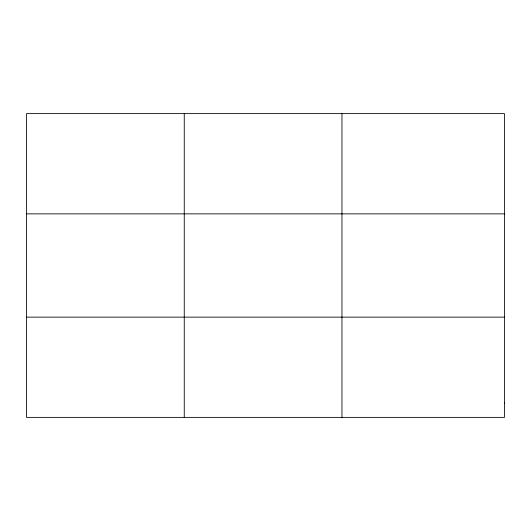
<?xml version="1.0" encoding="UTF-8"?>
<svg xmlns="http://www.w3.org/2000/svg" width="531" height="531" viewBox="0 0 531 531"><rect width="100%" height="100%" fill="white"/><g stroke="black" fill="none" stroke-linecap="round" stroke-linejoin="round"><path stroke-width="0.8" d="M184.257 113.621L184.257 417.379M341.964 113.621L341.964 417.379M26.55 213.86L504.45 213.86M26.55 317.14L504.45 317.14M504.45 403.062L504.45 417.379L26.55 417.379L26.55 113.621L504.45 113.621L504.45 403.062"/></g></svg>
